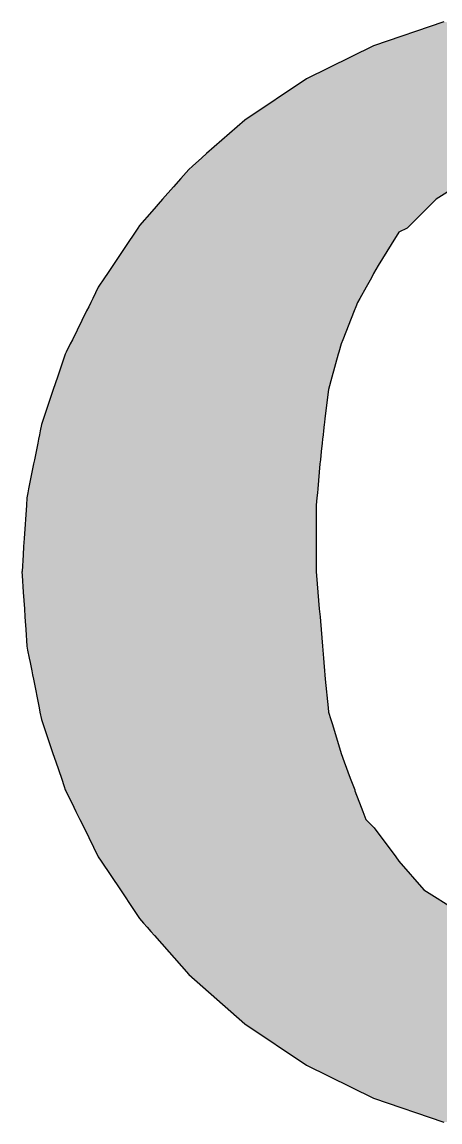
# Model space of a CAD drawing. Extents: x 66955 to 77886, y 5199 to 18578.
# Drawn here: x 67264.8 to 67354.9, y 14068.4 to 14305.4 of the extents above; entities that cross this region are included whole.
import ezdxf

# ---------------------------------------------------------------- set-up
doc = ezdxf.new("R2010")
doc.units = 0
doc.header["$MEASUREMENT"] = 0
doc.layers.add('DLINE', color=1, linetype='CONTINUOUS')

msp = doc.modelspace()

# ---------------------------------------------------------------- linework, layer by layer
at = {"layer": 'DLINE', "linetype": 'CONTINUOUS'}
for p, q in [((67355.713485, 14305.430768), (67340.514295, 14300.271338)), ((67340.514295, 14300.271338), (67326.118576, 14293.172155)), ((67326.118576, 14293.172155), (67312.772644, 14284.254688)), ((67312.772644, 14284.254688), (67304.568001, 14277.05941)), ((67303.551487, 14276.167951), (67301.51846, 14274.385034)), ((67304.568001, 14277.05941), (67303.551487, 14276.167951)), ((67300.704851, 14273.671518), (67298.985223, 14271.710658)), ((67301.51846, 14274.385034), (67300.704851, 14273.671518)), ((67298.985223, 14271.710658), (67297.421647, 14269.927741)), ((67297.421647, 14269.927741), (67295.076282, 14267.253366)), ((67358.322041, 14269.927741), (67354.043039, 14267.253366)), ((67295.076282, 14267.253366), (67292.730918, 14264.57899)), ((67354.043039, 14267.253366), (67351.368664, 14264.57899)), ((67292.730918, 14264.57899), (67290.121681, 14261.603725)), ((67351.368664, 14264.57899), (67348.393399, 14261.603725)), ((67290.121681, 14261.603725), (67289.727075, 14261.013156)), ((67348.393399, 14261.603725), (67347.802829, 14261.013156)), ((67289.131421, 14260.121697), (67287.34446, 14257.447321)), ((67289.727075, 14261.013156), (67289.131421, 14260.121697)), ((67346.019912, 14260.121697), (67344.348428, 14257.447321)), ((67347.802829, 14261.013156), (67346.019912, 14260.121697)), ((67287.34446, 14257.447321), (67284.366192, 14252.990028)), ((67344.348428, 14257.447321), (67341.56262, 14252.990028)), ((67283.770539, 14252.09857), (67283.174885, 14251.207111)), ((67284.366192, 14252.990028), (67283.770539, 14252.09857)), ((67341.067365, 14252.09857), (67340.57211, 14251.207111)), ((67341.56262, 14252.990028), (67341.067365, 14252.09857)), ((67282.579232, 14250.315653), (67281.204214, 14248.257793)), ((67283.174885, 14251.207111), (67282.579232, 14250.315653)), ((67340.076855, 14250.315653), (67338.9336, 14248.257793)), ((67340.57211, 14251.207111), (67340.076855, 14250.315653)), ((67281.204214, 14248.257793), (67280.020944, 14245.85836)), ((67338.9336, 14248.257793), (67337.600582, 14245.85836)), ((67279.581326, 14244.966901), (67279.141707, 14244.075443)), ((67280.020944, 14245.85836), (67279.581326, 14244.966901)), ((67279.581326, 14244.966901), (67279.581326, 14244.966901)), ((67337.105327, 14244.966901), (67336.748743, 14244.075443)), ((67337.600582, 14245.85836), (67337.105327, 14244.966901)), ((67337.105327, 14244.966901), (67337.105327, 14244.966901)), ((67278.702088, 14243.183984), (67275.624757, 14236.943774)), ((67279.141707, 14244.075443), (67278.702088, 14243.183984)), ((67336.39216, 14243.183984), (67333.896076, 14236.943774)), ((67336.748743, 14244.075443), (67336.39216, 14243.183984)), ((67275.185139, 14236.052316), (67274.305901, 14234.269399)), ((67275.624757, 14236.943774), (67275.185139, 14236.052316)), ((67333.539492, 14236.052316), (67333.053242, 14234.269399)), ((67333.896076, 14236.943774), (67333.539492, 14236.052316)), ((67274.105031, 14233.862074), (67272.427643, 14228.920647)), ((67274.305901, 14234.269399), (67274.105031, 14233.862074)), ((67332.942154, 14233.862074), (67331.594492, 14228.920647)), ((67333.053242, 14234.269399), (67332.942154, 14233.862074)), ((67272.427643, 14228.920647), (67271.519814, 14226.246271)), ((67331.594492, 14228.920647), (67330.865117, 14226.246271)), ((67271.519814, 14226.246271), (67269.401549, 14220.006061)), ((67330.865117, 14226.246271), (67330.08509, 14220.006061)), ((67268.945601, 14218.662883), (67268.680809, 14217.331686)), ((67269.098939, 14219.114603), (67268.945601, 14218.662883)), ((67269.401549, 14220.006061), (67269.098939, 14219.114603)), ((67329.923467, 14218.662883), (67329.775556, 14217.331686)), ((67329.973658, 14219.114603), (67329.923467, 14218.662883)), ((67330.08509, 14220.006061), (67329.973658, 14219.114603)), ((67268.503487, 14216.440227), (67268.326165, 14215.548769)), ((67268.680809, 14217.331686), (67268.503487, 14216.440227)), ((67329.676505, 14216.440227), (67329.577454, 14215.548769)), ((67329.775556, 14217.331686), (67329.676505, 14216.440227)), ((67268.148843, 14214.65731), (67267.794198, 14212.874393)), ((67268.326165, 14215.548769), (67268.148843, 14214.65731)), ((67329.478403, 14214.65731), (67329.280302, 14212.874393)), ((67329.577454, 14215.548769), (67329.478403, 14214.65731)), ((67267.794198, 14212.874393), (67267.439555, 14211.091476)), ((67329.280302, 14212.874393), (67329.0822, 14211.091476)), ((67267.262232, 14210.200017), (67266.198299, 14204.851266)), ((67267.439555, 14211.091476), (67267.262232, 14210.200017)), ((67329.001158, 14210.200017), (67328.514908, 14204.851266)), ((67329.0822, 14211.091476), (67329.001158, 14210.200017)), ((67266.198299, 14204.851266), (67266.020978, 14203.959807)), ((67328.514908, 14204.851266), (67328.433866, 14203.959807)), ((67265.814203, 14202.920283), (67265.707049, 14201.285431)), ((67266.020978, 14203.959807), (67265.814203, 14202.920283)), ((67328.339364, 14202.920283), (67328.190741, 14201.285431)), ((67328.433866, 14203.959807), (67328.339364, 14202.920283)), ((67265.707049, 14201.285431), (67265.239615, 14194.153763)), ((67328.190741, 14201.285431), (67328.190741, 14194.153763)), ((67265.239615, 14194.153763), (67265.122757, 14192.370846)), ((67328.190741, 14194.153763), (67328.190741, 14192.370846)), ((67265.005898, 14190.587929), (67264.772181, 14187.022095)), ((67265.122757, 14192.370846), (67265.005898, 14190.587929)), ((67328.190741, 14192.370846), (67328.190741, 14190.587929)), ((67328.190741, 14190.587929), (67328.190741, 14187.022095)), ((67264.772181, 14187.022095), (67264.764416, 14186.903634)), ((67264.764416, 14186.903634), (67264.815081, 14186.130636)), ((67264.815081, 14186.130636), (67265.048798, 14182.564802)), ((67328.190741, 14187.022095), (67328.200613, 14186.903634)), ((67328.200613, 14186.903634), (67328.265029, 14186.130636)), ((67328.265029, 14186.130636), (67328.562182, 14182.564802)), ((67265.048798, 14182.564802), (67265.282516, 14178.998968)), ((67328.562182, 14182.564802), (67328.859335, 14178.998968)), ((67265.282516, 14178.998968), (67265.399374, 14177.21605)), ((67328.859335, 14178.998968), (67329.007911, 14177.21605)), ((67265.399374, 14177.21605), (67265.457803, 14176.324592)), ((67265.457803, 14176.324592), (67265.574662, 14174.541675)), ((67329.007911, 14177.21605), (67329.0822, 14176.324592)), ((67329.0822, 14176.324592), (67329.230776, 14174.541675)), ((67265.574662, 14174.541675), (67265.814203, 14170.886984)), ((67329.230776, 14174.541675), (67329.535334, 14170.886984)), ((67265.814203, 14170.886984), (67265.973851, 14170.084382)), ((67265.973851, 14170.084382), (67266.328495, 14168.301465)), ((67329.535334, 14170.886984), (67329.602217, 14170.084382)), ((67329.602217, 14170.084382), (67329.750794, 14168.301465)), ((67266.328495, 14168.301465), (67266.505817, 14167.410006)), ((67266.505817, 14167.410006), (67266.860461, 14165.627089)), ((67329.750794, 14168.301465), (67329.825082, 14167.410006)), ((67329.825082, 14167.410006), (67329.973658, 14165.627089)), ((67266.860461, 14165.627089), (67267.037783, 14164.73563)), ((67267.037783, 14164.73563), (67267.215105, 14163.844172)), ((67329.973658, 14165.627089), (67330.062804, 14164.73563)), ((67330.062804, 14164.73563), (67330.15195, 14163.844172)), ((67267.215105, 14163.844172), (67268.45636, 14157.603962)), ((67330.15195, 14163.844172), (67330.775971, 14157.603962)), ((67268.45636, 14157.603962), (67268.633682, 14156.712504)), ((67330.775971, 14157.603962), (67330.865117, 14156.712504)), ((67268.633682, 14156.712504), (67268.945601, 14155.144384)), ((67268.945601, 14155.144384), (67269.321124, 14154.038128)), ((67330.865117, 14156.712504), (67331.335553, 14155.144384)), ((67331.335553, 14155.144384), (67331.667429, 14154.038128)), ((67269.321124, 14154.038128), (67271.43939, 14147.797918)), ((67331.667429, 14154.038128), (67333.539492, 14147.797918)), ((67271.43939, 14147.797918), (67272.044609, 14146.015)), ((67333.539492, 14147.797918), (67334.208086, 14146.015)), ((67272.044609, 14146.015), (67273.255047, 14142.449166)), ((67334.208086, 14146.015), (67335.545274, 14142.449166)), ((67273.255047, 14142.449166), (67273.860266, 14140.666249)), ((67273.860266, 14140.666249), (67274.105031, 14139.945193)), ((67335.545274, 14142.449166), (67336.213868, 14140.666249)), ((67336.213868, 14140.666249), (67336.484264, 14139.945193)), ((67274.105031, 14139.945193), (67274.189064, 14139.77479)), ((67274.189064, 14139.77479), (67275.947539, 14136.208956)), ((67336.484264, 14139.945193), (67336.548165, 14139.77479)), ((67336.548165, 14139.77479), (67337.885353, 14136.208956)), ((67275.947539, 14136.208956), (67276.387158, 14135.317498)), ((67337.885353, 14136.208956), (67338.21965, 14135.317498)), ((67276.387158, 14135.317498), (67277.266395, 14133.534581)), ((67277.266395, 14133.534581), (67278.145632, 14131.751664)), ((67338.21965, 14135.317498), (67338.888244, 14133.534581)), ((67338.888244, 14133.534581), (67340.671161, 14131.751664)), ((67278.145632, 14131.751664), (67281.204214, 14125.549474)), ((67340.671161, 14131.751664), (67345.322803, 14125.549474)), ((67281.204214, 14125.549474), (67281.825272, 14124.619995)), ((67281.825272, 14124.619995), (67285.994847, 14118.379785)), ((67345.322803, 14125.549474), (67346.019912, 14124.619995)), ((67346.019912, 14124.619995), (67351.368664, 14118.379785)), ((67285.994847, 14118.379785), (67288.973115, 14113.922493)), ((67351.368664, 14118.379785), (67358.500332, 14113.922493)), ((67288.973115, 14113.922493), (67290.121681, 14112.203542)), ((67290.121681, 14112.203542), (67290.959566, 14111.248117)), ((67290.959566, 14111.248117), (67291.741354, 14110.356658)), ((67291.741354, 14110.356658), (67292.523143, 14109.465199)), ((67292.523143, 14109.465199), (67293.304931, 14108.573741)), ((67293.304931, 14108.573741), (67300.704851, 14100.135749)), ((67300.704851, 14100.135749), (67312.772644, 14089.552579)), ((67312.772644, 14089.552579), (67326.118576, 14080.635112)), ((67326.118576, 14080.635112), (67340.514295, 14073.535929)), ((67340.514295, 14073.535929), (67355.713485, 14068.376499))]:
    msp.add_line(p, q, dxfattribs=at)
for points in [[(67355.713485, 14305.430768), (67340.514295, 14300.271338), (67434.431177, 14300.271338)], [(67340.514295, 14300.271338), (67326.118576, 14293.172155), (67448.826895, 14293.172155)], [(67326.118576, 14293.172155), (67312.772644, 14284.254688), (67462.172828, 14284.254688)], [(67312.772644, 14284.254688), (67304.568001, 14277.05941), (67470.37747, 14277.05941)], [(67303.551487, 14276.167951), (67301.51846, 14274.385034), (67370.089293, 14274.385034)], [(67304.568001, 14277.05941), (67303.551487, 14276.167951), (67379.003879, 14276.167951)], [(67300.704851, 14273.671518), (67298.985223, 14271.710658), (67361.174708, 14271.710658)], [(67301.51846, 14274.385034), (67300.704851, 14273.671518), (67367.710907, 14273.671518)], [(67298.985223, 14271.710658), (67297.421647, 14269.927741), (67358.322041, 14269.927741)], [(67297.421647, 14269.927741), (67295.076282, 14267.253366), (67354.043039, 14267.253366)], [(67295.076282, 14267.253366), (67292.730918, 14264.57899), (67351.368664, 14264.57899)], [(67292.730918, 14264.57899), (67290.121681, 14261.603725), (67348.393399, 14261.603725)], [(67290.121681, 14261.603725), (67289.727075, 14261.013156), (67347.802829, 14261.013156)], [(67289.131421, 14260.121697), (67287.34446, 14257.447321), (67344.348428, 14257.447321)], [(67289.727075, 14261.013156), (67289.131421, 14260.121697), (67346.019912, 14260.121697)], [(67287.34446, 14257.447321), (67284.366192, 14252.990028), (67341.56262, 14252.990028)], [(67283.770539, 14252.09857), (67283.174885, 14251.207111), (67340.57211, 14251.207111)], [(67284.366192, 14252.990028), (67283.770539, 14252.09857), (67341.067365, 14252.09857)], [(67282.579232, 14250.315653), (67281.204214, 14248.257793), (67338.9336, 14248.257793)], [(67283.174885, 14251.207111), (67282.579232, 14250.315653), (67340.076855, 14250.315653)], [(67281.204214, 14248.257793), (67280.020944, 14245.85836), (67337.600582, 14245.85836)], [(67279.581326, 14244.966901), (67279.141707, 14244.075443), (67336.748743, 14244.075443)], [(67280.020944, 14245.85836), (67279.581326, 14244.966901), (67337.105327, 14244.966901)], [(67279.581326, 14244.966901), (67337.105327, 14244.966901), (67337.105327, 14244.966901)], [(67279.581326, 14244.966901), (67279.581326, 14244.966901), (67337.105327, 14244.966901)], [(67278.702088, 14243.183984), (67275.624757, 14236.943774), (67333.896076, 14236.943774)], [(67279.141707, 14244.075443), (67278.702088, 14243.183984), (67336.39216, 14243.183984)], [(67275.185139, 14236.052316), (67274.305901, 14234.269399), (67333.053242, 14234.269399)], [(67275.624757, 14236.943774), (67275.185139, 14236.052316), (67333.539492, 14236.052316)], [(67274.105031, 14233.862074), (67272.427643, 14228.920647), (67331.594492, 14228.920647)], [(67274.305901, 14234.269399), (67274.105031, 14233.862074), (67332.942154, 14233.862074)], [(67272.427643, 14228.920647), (67271.519814, 14226.246271), (67330.865117, 14226.246271)], [(67271.519814, 14226.246271), (67269.401549, 14220.006061), (67330.08509, 14220.006061)], [(67268.945601, 14218.662883), (67268.680809, 14217.331686), (67329.775556, 14217.331686)], [(67269.098939, 14219.114603), (67268.945601, 14218.662883), (67329.923467, 14218.662883)], [(67269.401549, 14220.006061), (67269.098939, 14219.114603), (67329.973658, 14219.114603)], [(67268.503487, 14216.440227), (67268.326165, 14215.548769), (67329.577454, 14215.548769)], [(67268.680809, 14217.331686), (67268.503487, 14216.440227), (67329.676505, 14216.440227)], [(67268.148843, 14214.65731), (67267.794198, 14212.874393), (67329.280302, 14212.874393)], [(67268.326165, 14215.548769), (67268.148843, 14214.65731), (67329.478403, 14214.65731)], [(67267.794198, 14212.874393), (67267.439555, 14211.091476), (67329.0822, 14211.091476)], [(67267.262232, 14210.200017), (67266.198299, 14204.851266), (67328.514908, 14204.851266)], [(67267.439555, 14211.091476), (67267.262232, 14210.200017), (67329.001158, 14210.200017)], [(67266.198299, 14204.851266), (67266.020978, 14203.959807), (67328.433866, 14203.959807)], [(67265.814203, 14202.920283), (67265.707049, 14201.285431), (67328.190741, 14201.285431)], [(67266.020978, 14203.959807), (67265.814203, 14202.920283), (67328.339364, 14202.920283)], [(67265.707049, 14201.285431), (67265.239615, 14194.153763), (67328.190741, 14194.153763)], [(67265.239615, 14194.153763), (67265.122757, 14192.370846), (67328.190741, 14192.370846)], [(67265.005898, 14190.587929), (67264.772181, 14187.022095), (67328.190741, 14187.022095)], [(67265.122757, 14192.370846), (67265.005898, 14190.587929), (67328.190741, 14190.587929)], [(67264.772181, 14187.022095), (67264.764416, 14186.903634), (67328.200613, 14186.903634)], [(67264.764416, 14186.903634), (67264.815081, 14186.130636), (67328.265029, 14186.130636)], [(67264.815081, 14186.130636), (67265.048798, 14182.564802), (67328.562182, 14182.564802)], [(67265.048798, 14182.564802), (67265.282516, 14178.998968), (67328.859335, 14178.998968)], [(67265.282516, 14178.998968), (67265.399374, 14177.21605), (67329.007911, 14177.21605)], [(67265.399374, 14177.21605), (67265.457803, 14176.324592), (67329.0822, 14176.324592)], [(67265.457803, 14176.324592), (67265.574662, 14174.541675), (67329.230776, 14174.541675)], [(67265.574662, 14174.541675), (67265.814203, 14170.886984), (67329.535334, 14170.886984)], [(67265.814203, 14170.886984), (67265.973851, 14170.084382), (67329.602217, 14170.084382)], [(67265.973851, 14170.084382), (67266.328495, 14168.301465), (67329.750794, 14168.301465)], [(67266.328495, 14168.301465), (67266.505817, 14167.410006), (67329.825082, 14167.410006)], [(67266.505817, 14167.410006), (67266.860461, 14165.627089), (67329.973658, 14165.627089)], [(67266.860461, 14165.627089), (67267.037783, 14164.73563), (67330.062804, 14164.73563)], [(67267.037783, 14164.73563), (67267.215105, 14163.844172), (67330.15195, 14163.844172)], [(67267.215105, 14163.844172), (67268.45636, 14157.603962), (67330.775971, 14157.603962)], [(67268.45636, 14157.603962), (67268.633682, 14156.712504), (67330.865117, 14156.712504)], [(67268.633682, 14156.712504), (67268.945601, 14155.144384), (67331.335553, 14155.144384)], [(67268.945601, 14155.144384), (67269.321124, 14154.038128), (67331.667429, 14154.038128)], [(67269.321124, 14154.038128), (67271.43939, 14147.797918), (67333.539492, 14147.797918)], [(67271.43939, 14147.797918), (67272.044609, 14146.015), (67334.208086, 14146.015)], [(67272.044609, 14146.015), (67273.255047, 14142.449166), (67335.545274, 14142.449166)], [(67273.255047, 14142.449166), (67273.860266, 14140.666249), (67336.213868, 14140.666249)], [(67273.860266, 14140.666249), (67274.105031, 14139.945193), (67336.484264, 14139.945193)], [(67274.105031, 14139.945193), (67274.189064, 14139.77479), (67336.548165, 14139.77479)], [(67274.189064, 14139.77479), (67275.947539, 14136.208956), (67337.885353, 14136.208956)], [(67275.947539, 14136.208956), (67276.387158, 14135.317498), (67338.21965, 14135.317498)], [(67276.387158, 14135.317498), (67277.266395, 14133.534581), (67338.888244, 14133.534581)], [(67277.266395, 14133.534581), (67278.145632, 14131.751664), (67340.671161, 14131.751664)], [(67278.145632, 14131.751664), (67281.204214, 14125.549474), (67345.322803, 14125.549474)], [(67281.204214, 14125.549474), (67281.825272, 14124.619995), (67346.019912, 14124.619995)], [(67281.825272, 14124.619995), (67285.994847, 14118.379785), (67351.368664, 14118.379785)], [(67285.994847, 14118.379785), (67288.973115, 14113.922493), (67358.500332, 14113.922493)], [(67288.973115, 14113.922493), (67290.121681, 14112.203542), (67363.657184, 14112.203542)], [(67290.121681, 14112.203542), (67290.959566, 14111.248117), (67366.523459, 14111.248117)], [(67290.959566, 14111.248117), (67291.741354, 14110.356658), (67370.980752, 14110.356658)], [(67291.741354, 14110.356658), (67292.523143, 14109.465199), (67375.438045, 14109.465199)], [(67292.523143, 14109.465199), (67293.304931, 14108.573741), (67386.135548, 14108.573741)], [(67293.304931, 14108.573741), (67300.704851, 14100.135749), (67474.24062, 14100.135749)], [(67300.704851, 14100.135749), (67312.772644, 14089.552579), (67462.172828, 14089.552579)], [(67312.772644, 14089.552579), (67326.118576, 14080.635112), (67448.826895, 14080.635112)], [(67326.118576, 14080.635112), (67340.514295, 14073.535929), (67434.431177, 14073.535929)], [(67340.514295, 14073.535929), (67355.713485, 14068.376499), (67419.231986, 14068.376499)]]:
    msp.add_solid(points, dxfattribs=at)
at = {"layer": 'DLINE', "linetype": 'CONTINUOUS', "extrusion": (0, 0, -1)}
for points in [[(-67340.514295, 14300.271338), (-67434.431177, 14300.271338), (-67448.826895, 14293.172155)], [(-67326.118576, 14293.172155), (-67448.826895, 14293.172155), (-67462.172828, 14284.254688)], [(-67312.772644, 14284.254688), (-67462.172828, 14284.254688), (-67470.37747, 14277.05941)], [(-67303.551487, 14276.167951), (-67379.003879, 14276.167951), (-67370.089293, 14274.385034)], [(-67304.568001, 14277.05941), (-67387.918465, 14277.05941), (-67379.003879, 14276.167951)], [(-67300.704851, 14273.671518), (-67367.710907, 14273.671518), (-67361.174708, 14271.710658)], [(-67301.51846, 14274.385034), (-67370.089293, 14274.385034), (-67367.710907, 14273.671518)], [(-67298.985223, 14271.710658), (-67361.174708, 14271.710658), (-67358.322041, 14269.927741)], [(-67297.421647, 14269.927741), (-67358.322041, 14269.927741), (-67354.043039, 14267.253366)], [(-67295.076282, 14267.253366), (-67354.043039, 14267.253366), (-67351.368664, 14264.57899)], [(-67292.730918, 14264.57899), (-67351.368664, 14264.57899), (-67348.393399, 14261.603725)], [(-67290.121681, 14261.603725), (-67348.393399, 14261.603725), (-67347.802829, 14261.013156)], [(-67289.131421, 14260.121697), (-67346.019912, 14260.121697), (-67344.348428, 14257.447321)], [(-67289.727075, 14261.013156), (-67347.802829, 14261.013156), (-67346.019912, 14260.121697)], [(-67287.34446, 14257.447321), (-67344.348428, 14257.447321), (-67341.56262, 14252.990028)], [(-67283.770539, 14252.09857), (-67341.067365, 14252.09857), (-67340.57211, 14251.207111)], [(-67284.366192, 14252.990028), (-67341.56262, 14252.990028), (-67341.067365, 14252.09857)], [(-67282.579232, 14250.315653), (-67340.076855, 14250.315653), (-67338.9336, 14248.257793)], [(-67283.174885, 14251.207111), (-67340.57211, 14251.207111), (-67340.076855, 14250.315653)], [(-67281.204214, 14248.257793), (-67338.9336, 14248.257793), (-67337.600582, 14245.85836)], [(-67279.581326, 14244.966901), (-67337.105327, 14244.966901), (-67336.748743, 14244.075443)], [(-67280.020944, 14245.85836), (-67337.600582, 14245.85836), (-67337.105327, 14244.966901)], [(-67278.702088, 14243.183984), (-67336.39216, 14243.183984), (-67333.896076, 14236.943774)], [(-67279.141707, 14244.075443), (-67336.748743, 14244.075443), (-67336.39216, 14243.183984)], [(-67275.185139, 14236.052316), (-67333.539492, 14236.052316), (-67333.053242, 14234.269399)], [(-67275.624757, 14236.943774), (-67333.896076, 14236.943774), (-67333.539492, 14236.052316)], [(-67274.105031, 14233.862074), (-67332.942154, 14233.862074), (-67331.594492, 14228.920647)], [(-67274.305901, 14234.269399), (-67333.053242, 14234.269399), (-67332.942154, 14233.862074)], [(-67272.427643, 14228.920647), (-67331.594492, 14228.920647), (-67330.865117, 14226.246271)], [(-67271.519814, 14226.246271), (-67330.865117, 14226.246271), (-67330.08509, 14220.006061)], [(-67268.945601, 14218.662883), (-67329.923467, 14218.662883), (-67329.775556, 14217.331686)], [(-67269.098939, 14219.114603), (-67329.973658, 14219.114603), (-67329.923467, 14218.662883)], [(-67269.401549, 14220.006061), (-67330.08509, 14220.006061), (-67329.973658, 14219.114603)], [(-67268.503487, 14216.440227), (-67329.676505, 14216.440227), (-67329.577454, 14215.548769)], [(-67268.680809, 14217.331686), (-67329.775556, 14217.331686), (-67329.676505, 14216.440227)], [(-67268.148843, 14214.65731), (-67329.478403, 14214.65731), (-67329.280302, 14212.874393)], [(-67268.326165, 14215.548769), (-67329.577454, 14215.548769), (-67329.478403, 14214.65731)], [(-67267.794198, 14212.874393), (-67329.280302, 14212.874393), (-67329.0822, 14211.091476)], [(-67267.262232, 14210.200017), (-67329.001158, 14210.200017), (-67328.514908, 14204.851266)], [(-67267.439555, 14211.091476), (-67329.0822, 14211.091476), (-67329.001158, 14210.200017)], [(-67266.198299, 14204.851266), (-67328.514908, 14204.851266), (-67328.433866, 14203.959807)], [(-67265.814203, 14202.920283), (-67328.339364, 14202.920283), (-67328.190741, 14201.285431)], [(-67266.020978, 14203.959807), (-67328.433866, 14203.959807), (-67328.339364, 14202.920283)], [(-67265.707049, 14201.285431), (-67328.190741, 14201.285431), (-67328.190741, 14194.153763)], [(-67265.239615, 14194.153763), (-67328.190741, 14194.153763), (-67328.190741, 14192.370846)], [(-67265.005898, 14190.587929), (-67328.190741, 14190.587929), (-67328.190741, 14187.022095)], [(-67265.122757, 14192.370846), (-67328.190741, 14192.370846), (-67328.190741, 14190.587929)], [(-67264.764416, 14186.903634), (-67328.200613, 14186.903634), (-67328.265029, 14186.130636)], [(-67264.772181, 14187.022095), (-67328.190741, 14187.022095), (-67328.200613, 14186.903634)], [(-67264.815081, 14186.130636), (-67328.265029, 14186.130636), (-67328.562182, 14182.564802)], [(-67265.048798, 14182.564802), (-67328.562182, 14182.564802), (-67328.859335, 14178.998968)], [(-67265.282516, 14178.998968), (-67328.859335, 14178.998968), (-67329.007911, 14177.21605)], [(-67265.399374, 14177.21605), (-67329.007911, 14177.21605), (-67329.0822, 14176.324592)], [(-67265.457803, 14176.324592), (-67329.0822, 14176.324592), (-67329.230776, 14174.541675)], [(-67265.574662, 14174.541675), (-67329.230776, 14174.541675), (-67329.535334, 14170.886984)], [(-67265.814203, 14170.886984), (-67329.535334, 14170.886984), (-67329.602217, 14170.084382)], [(-67265.973851, 14170.084382), (-67329.602217, 14170.084382), (-67329.750794, 14168.301465)], [(-67266.328495, 14168.301465), (-67329.750794, 14168.301465), (-67329.825082, 14167.410006)], [(-67266.505817, 14167.410006), (-67329.825082, 14167.410006), (-67329.973658, 14165.627089)], [(-67266.860461, 14165.627089), (-67329.973658, 14165.627089), (-67330.062804, 14164.73563)], [(-67267.037783, 14164.73563), (-67330.062804, 14164.73563), (-67330.15195, 14163.844172)], [(-67267.215105, 14163.844172), (-67330.15195, 14163.844172), (-67330.775971, 14157.603962)], [(-67268.45636, 14157.603962), (-67330.775971, 14157.603962), (-67330.865117, 14156.712504)], [(-67268.633682, 14156.712504), (-67330.865117, 14156.712504), (-67331.335553, 14155.144384)], [(-67268.945601, 14155.144384), (-67331.335553, 14155.144384), (-67331.667429, 14154.038128)], [(-67269.321124, 14154.038128), (-67331.667429, 14154.038128), (-67333.539492, 14147.797918)], [(-67271.43939, 14147.797918), (-67333.539492, 14147.797918), (-67334.208086, 14146.015)], [(-67272.044609, 14146.015), (-67334.208086, 14146.015), (-67335.545274, 14142.449166)], [(-67273.255047, 14142.449166), (-67335.545274, 14142.449166), (-67336.213868, 14140.666249)], [(-67273.860266, 14140.666249), (-67336.213868, 14140.666249), (-67336.484264, 14139.945193)], [(-67274.105031, 14139.945193), (-67336.484264, 14139.945193), (-67336.548165, 14139.77479)], [(-67274.189064, 14139.77479), (-67336.548165, 14139.77479), (-67337.885353, 14136.208956)], [(-67275.947539, 14136.208956), (-67337.885353, 14136.208956), (-67338.21965, 14135.317498)], [(-67276.387158, 14135.317498), (-67338.21965, 14135.317498), (-67338.888244, 14133.534581)], [(-67277.266395, 14133.534581), (-67338.888244, 14133.534581), (-67340.671161, 14131.751664)], [(-67278.145632, 14131.751664), (-67340.671161, 14131.751664), (-67345.322803, 14125.549474)], [(-67281.204214, 14125.549474), (-67345.322803, 14125.549474), (-67346.019912, 14124.619995)], [(-67281.825272, 14124.619995), (-67346.019912, 14124.619995), (-67351.368664, 14118.379785)], [(-67285.994847, 14118.379785), (-67351.368664, 14118.379785), (-67358.500332, 14113.922493)], [(-67288.973115, 14113.922493), (-67358.500332, 14113.922493), (-67363.657184, 14112.203542)], [(-67290.121681, 14112.203542), (-67363.657184, 14112.203542), (-67366.523459, 14111.248117)], [(-67290.959566, 14111.248117), (-67366.523459, 14111.248117), (-67370.980752, 14110.356658)], [(-67291.741354, 14110.356658), (-67370.980752, 14110.356658), (-67375.438045, 14109.465199)], [(-67292.523143, 14109.465199), (-67375.438045, 14109.465199), (-67386.135548, 14108.573741)], [(-67293.304931, 14108.573741), (-67481.64054, 14108.573741), (-67474.24062, 14100.135749)], [(-67300.704851, 14100.135749), (-67474.24062, 14100.135749), (-67462.172828, 14089.552579)], [(-67312.772644, 14089.552579), (-67462.172828, 14089.552579), (-67448.826895, 14080.635112)], [(-67326.118576, 14080.635112), (-67448.826895, 14080.635112), (-67434.431177, 14073.535929)], [(-67340.514295, 14073.535929), (-67434.431177, 14073.535929), (-67419.231986, 14068.376499)]]:
    msp.add_solid(points, dxfattribs=at)

doc.saveas('drawing.dxf')
